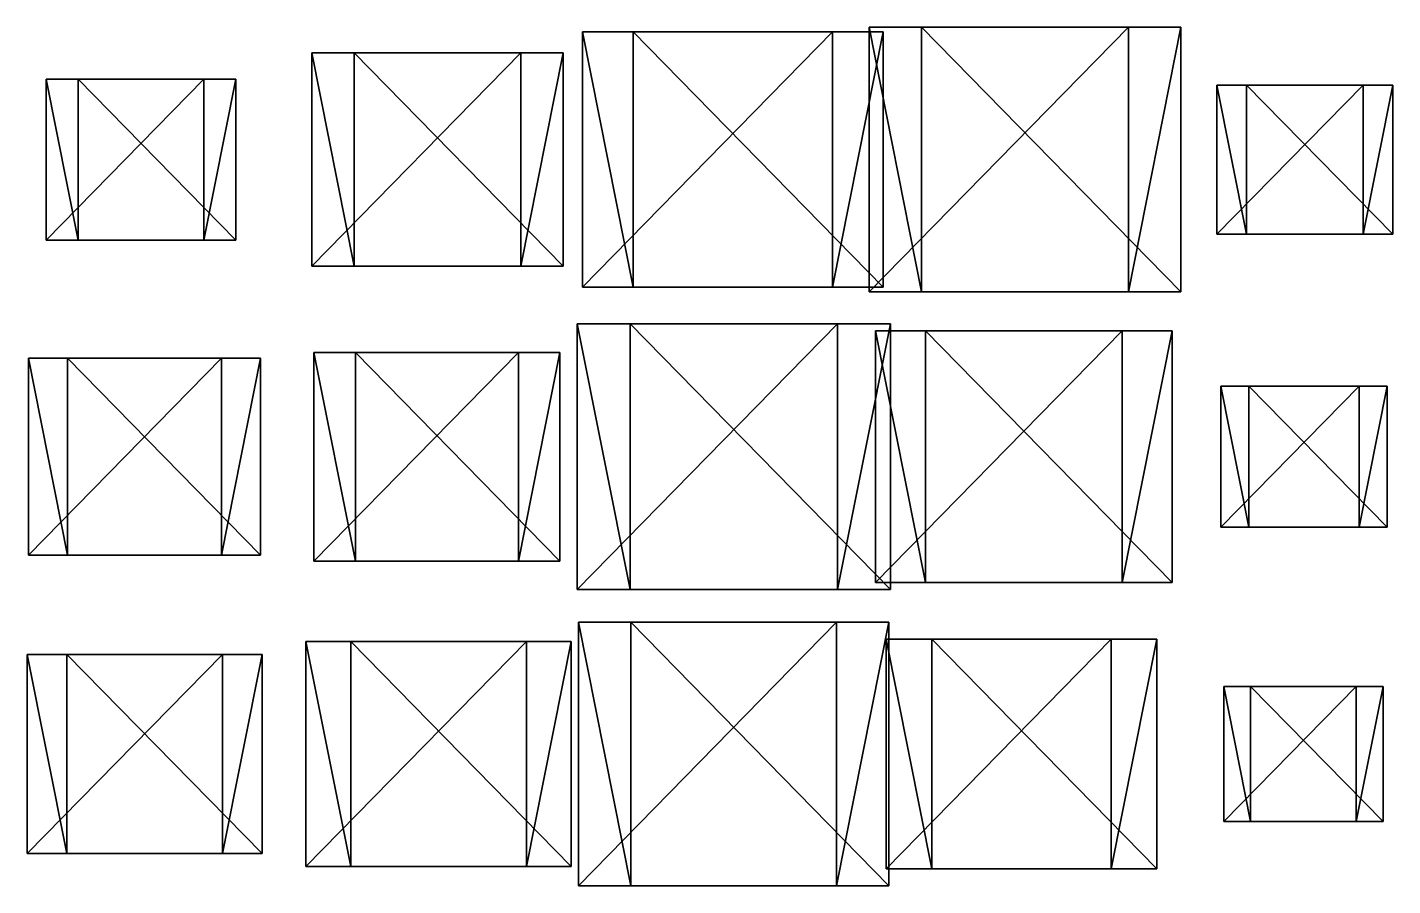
# Model space of a CAD drawing. Header units: metres. Extents: x -316 to 301, y -240 to 227.
# Drawn here: x -70.1 to 12.6, y -167 to -115 of the extents above; entities that cross this region are included whole.
import ezdxf

# ---------------------------------------------------------------- set-up
doc = ezdxf.new("R2010")
doc.units = ezdxf.units.M

msp = doc.modelspace()

# ---------------------------------------------------------------- linework, layer by layer
for points in [[(-36.49558, -130.72942, -473.16138), (-36.49558, -115.270584, -473.16138), (-21.344902, -115.270584, -476.23257), (-21.344803, -115.270485, -476.23248)], [(-33.424385, -130.72942, -458.0107), (-33.424385, -115.270584, -458.0107), (-36.49558, -115.270584, -473.16138), (-36.49548, -115.270485, -473.1613)], [(-36.49558, -115.270584, -473.16138), (-33.424385, -115.270584, -458.0107), (-18.273708, -115.270584, -461.0819), (-18.27361, -115.270485, -461.08182)], [(-18.273708, -115.270584, -461.0819), (-21.344902, -115.270584, -476.23257), (-36.49558, -115.270584, -473.16138), (-36.49548, -115.270485, -473.1613)], [(-21.344902, -115.270584, -476.23257), (-21.344902, -130.72942, -476.23257), (-36.49558, -130.72942, -473.16138), (-36.49548, -130.72931, -473.1613)], [(-36.49558, -115.270584, -473.16138), (-36.49558, -130.72942, -473.16138), (-33.424385, -130.72942, -458.0107), (-33.424286, -130.72931, -458.01062)], [(-18.273708, -130.72942, -461.0819), (-18.273708, -115.270584, -461.0819), (-33.424385, -115.270584, -458.0107), (-33.424286, -115.270485, -458.01062)], [(-33.424385, -115.270584, -458.0107), (-33.424385, -130.72942, -458.0107), (-18.273708, -130.72942, -461.0819), (-18.27361, -130.72931, -461.08182)], [(-21.344902, -130.72942, -476.23257), (-21.344902, -115.270584, -476.23257), (-18.273708, -115.270584, -461.0819), (-18.27361, -115.270485, -461.08182)], [(-18.273708, -115.270584, -461.0819), (-18.273708, -130.72942, -461.0819), (-21.344902, -130.72942, -476.23257), (-21.344803, -130.72931, -476.23248)], [(-19.131071, -131.01176, -476.68134), (-19.131071, -114.988235, -476.68134), (-3.4269462, -114.988235, -479.86472), (-3.4268463, -114.98814, -479.86462)], [(-15.947687, -131.01176, -460.9772), (-15.947687, -114.988235, -460.9772), (-19.131071, -114.988235, -476.68134), (-19.130972, -114.98814, -476.68124)], [(-19.131071, -114.988235, -476.68134), (-15.947687, -114.988235, -460.9772), (-0.2435627, -114.988235, -464.16058), (-0.2434627, -114.98814, -464.1605)], [(-0.2435627, -114.988235, -464.16058), (-3.4269462, -114.988235, -479.86472), (-19.131071, -114.988235, -476.68134), (-19.130972, -114.98814, -476.68124)], [(-3.4269462, -114.988235, -479.86472), (-3.4269462, -131.01176, -479.86472), (-19.131071, -131.01176, -476.68134), (-19.130972, -131.01166, -476.68124)], [(-19.131071, -114.988235, -476.68134), (-19.131071, -131.01176, -476.68134), (-15.947687, -131.01176, -460.9772), (-15.947587, -131.01166, -460.9771)], [(-0.2435627, -131.01176, -464.16058), (-0.2435627, -114.988235, -464.16058), (-15.947687, -114.988235, -460.9772), (-15.947587, -114.98814, -460.9771)], [(-15.947687, -114.988235, -460.9772), (-15.947687, -131.01176, -460.9772), (-0.2435627, -131.01176, -464.16058), (-0.2434627, -131.01166, -464.1605)], [(-3.4269462, -131.01176, -479.86472), (-3.4269462, -114.988235, -479.86472), (-0.2435627, -114.988235, -464.16058), (-0.2434627, -114.98814, -464.1605)], [(-0.2435627, -114.988235, -464.16058), (-0.2435627, -131.01176, -464.16058), (-3.4269462, -131.01176, -479.86472), (-3.4268463, -131.01166, -479.86462)], [(-52.891506, -129.45882, -469.83777), (-52.891506, -116.541176, -469.83777), (-40.231354, -116.541176, -472.4041), (-40.231255, -116.54108, -472.40402)], [(-50.325165, -129.45882, -457.1776), (-50.325165, -116.541176, -457.1776), (-52.891506, -116.541176, -469.83777), (-52.891407, -116.54108, -469.83768)], [(-52.891506, -116.541176, -469.83777), (-50.325165, -116.541176, -457.1776), (-37.665012, -116.541176, -459.74396), (-37.664913, -116.54108, -459.74387)], [(-37.665012, -116.541176, -459.74396), (-40.231354, -116.541176, -472.4041), (-52.891506, -116.541176, -469.83777), (-52.891407, -116.54108, -469.83768)], [(-40.231354, -116.541176, -472.4041), (-40.231354, -129.45882, -472.4041), (-52.891506, -129.45882, -469.83777), (-52.891407, -129.45871, -469.83768)], [(-52.891506, -116.541176, -469.83777), (-52.891506, -129.45882, -469.83777), (-50.325165, -129.45882, -457.1776), (-50.325066, -129.45871, -457.17752)], [(-37.665012, -129.45882, -459.74396), (-37.665012, -116.541176, -459.74396), (-50.325165, -116.541176, -457.1776), (-50.325066, -116.54108, -457.17752)], [(-50.325165, -116.541176, -457.1776), (-50.325165, -129.45882, -457.1776), (-37.665012, -129.45882, -459.74396), (-37.664913, -129.45871, -459.74387)], [(-40.231354, -129.45882, -472.4041), (-40.231354, -116.541176, -472.4041), (-37.665012, -116.541176, -459.74396), (-37.664913, -116.54108, -459.74387)], [(-37.665012, -116.541176, -459.74396), (-37.665012, -129.45882, -459.74396), (-40.231354, -129.45882, -472.4041), (-40.231255, -129.45871, -472.40402)], [(-68.97612, -127.87059, -466.57727), (-68.97612, -118.12941, -466.57727), (-59.429123, -118.12941, -468.51254), (-59.429024, -118.12931, -468.51245)], [(-67.04085, -127.87059, -457.03024), (-67.04085, -118.12941, -457.03024), (-68.97612, -118.12941, -466.57727), (-68.97602, -118.12931, -466.57718)], [(-68.97612, -118.12941, -466.57727), (-67.04085, -118.12941, -457.03024), (-57.493847, -118.12941, -458.9655), (-57.493748, -118.12931, -458.96542)], [(-57.493847, -118.12941, -458.9655), (-59.429123, -118.12941, -468.51254), (-68.97612, -118.12941, -466.57727), (-68.97602, -118.12931, -466.57718)], [(-59.429123, -118.12941, -468.51254), (-59.429123, -127.87059, -468.51254), (-68.97612, -127.87059, -466.57727), (-68.97602, -127.87049, -466.57718)], [(-68.97612, -118.12941, -466.57727), (-68.97612, -127.87059, -466.57727), (-67.04085, -127.87059, -457.03024), (-67.04075, -127.87049, -457.03015)], [(-57.493847, -127.87059, -458.9655), (-57.493847, -118.12941, -458.9655), (-67.04085, -118.12941, -457.03024), (-67.04075, -118.12931, -457.03015)], [(-67.04085, -118.12941, -457.03024), (-67.04085, -127.87059, -457.03024), (-57.493847, -127.87059, -458.9655), (-57.493748, -127.87049, -458.96542)], [(-59.429123, -127.87059, -468.51254), (-59.429123, -118.12941, -468.51254), (-57.493847, -118.12941, -458.9655), (-57.493748, -118.12931, -458.96542)], [(-57.493847, -118.12941, -458.9655), (-57.493847, -127.87059, -458.9655), (-59.429123, -127.87059, -468.51254), (-59.429024, -127.87049, -468.51245)], [(1.9345913, -127.51765, -480.95157), (1.9345913, -118.48235, -480.95157), (10.789782, -118.48235, -482.74658), (10.789882, -118.482254, -482.7465)], [(3.7296274, -127.51765, -472.09637), (3.7296274, -118.48235, -472.09637), (1.9345913, -118.48235, -480.95157), (1.9346913, -118.482254, -480.95148)], [(1.9345913, -118.48235, -480.95157), (3.7296274, -118.48235, -472.09637), (12.584818, -118.48235, -473.8914), (12.584918, -118.482254, -473.8913)], [(12.584818, -118.48235, -473.8914), (10.789782, -118.48235, -482.74658), (1.9345913, -118.48235, -480.95157), (1.9346913, -118.482254, -480.95148)], [(10.789782, -118.48235, -482.74658), (10.789782, -127.51765, -482.74658), (1.9345913, -127.51765, -480.95157), (1.9346913, -127.51755, -480.95148)], [(1.9345913, -118.48235, -480.95157), (1.9345913, -127.51765, -480.95157), (3.7296274, -127.51765, -472.09637), (3.7297273, -127.51755, -472.09628)], [(12.584818, -127.51765, -473.8914), (12.584818, -118.48235, -473.8914), (3.7296274, -118.48235, -472.09637), (3.7297273, -118.482254, -472.09628)], [(3.7296274, -118.48235, -472.09637), (3.7296274, -127.51765, -472.09637), (12.584818, -127.51765, -473.8914), (12.584918, -127.51755, -473.8913)], [(10.789782, -127.51765, -482.74658), (10.789782, -118.48235, -482.74658), (12.584818, -118.48235, -473.8914), (12.584918, -118.482254, -473.8913)], [(12.584818, -118.48235, -473.8914), (12.584818, -127.51765, -473.8914), (10.789782, -127.51765, -482.74658), (10.789882, -127.51755, -482.7465)], [(-67.04085, -127.87059, -457.03024), (-68.97612, -127.87059, -466.57727), (-59.429123, -127.87059, -468.51254), (-59.429024, -127.87049, -468.51245)], [(-59.429123, -127.87059, -468.51254), (-57.493847, -127.87059, -458.9655), (-67.04085, -127.87059, -457.03024), (-67.04075, -127.87049, -457.03015)], [(3.7296274, -127.51765, -472.09637), (1.9345913, -127.51765, -480.95157), (10.789782, -127.51765, -482.74658), (10.789882, -127.51755, -482.7465)], [(10.789782, -127.51765, -482.74658), (12.584818, -127.51765, -473.8914), (3.7296274, -127.51765, -472.09637), (3.7297273, -127.51755, -472.09628)], [(-50.325165, -129.45882, -457.1776), (-52.891506, -129.45882, -469.83777), (-40.231354, -129.45882, -472.4041), (-40.231255, -129.45871, -472.40402)], [(-40.231354, -129.45882, -472.4041), (-37.665012, -129.45882, -459.74396), (-50.325165, -129.45882, -457.1776), (-50.325066, -129.45871, -457.17752)], [(-33.424385, -130.72942, -458.0107), (-36.49558, -130.72942, -473.16138), (-21.344902, -130.72942, -476.23257), (-21.344803, -130.72931, -476.23248)], [(-21.344902, -130.72942, -476.23257), (-18.273708, -130.72942, -461.0819), (-33.424385, -130.72942, -458.0107), (-33.424286, -130.72931, -458.01062)], [(-15.947687, -131.01176, -460.9772), (-19.131071, -131.01176, -476.68134), (-3.4269462, -131.01176, -479.86472), (-3.4268463, -131.01166, -479.86462)], [(-3.4269462, -131.01176, -479.86472), (-0.2435627, -131.01176, -464.16058), (-15.947687, -131.01176, -460.9772), (-15.947587, -131.01166, -460.9771)], [(-36.806892, -149.04706, -473.0983), (-36.806892, -132.95294, -473.0983), (-21.033583, -132.95294, -476.2957), (-21.033484, -132.95284, -476.2956)], [(-33.60948, -149.04706, -457.32498), (-33.60948, -132.95294, -457.32498), (-36.806892, -132.95294, -473.0983), (-36.806793, -132.95284, -473.0982)], [(-36.806892, -132.95294, -473.0983), (-33.60948, -132.95294, -457.32498), (-17.836176, -132.95294, -460.52237), (-17.836077, -132.95284, -460.52228)], [(-17.836176, -132.95294, -460.52237), (-21.033583, -132.95294, -476.2957), (-36.806892, -132.95294, -473.0983), (-36.806793, -132.95284, -473.0982)], [(-21.033583, -132.95294, -476.2957), (-21.033583, -149.04706, -476.2957), (-36.806892, -149.04706, -473.0983), (-36.806793, -149.04695, -473.0982)], [(-36.806892, -132.95294, -473.0983), (-36.806892, -149.04706, -473.0983), (-33.60948, -149.04706, -457.32498), (-33.609383, -149.04695, -457.3249)], [(-17.836176, -149.04706, -460.52237), (-17.836176, -132.95294, -460.52237), (-33.60948, -132.95294, -457.32498), (-33.609383, -132.95284, -457.3249)], [(-33.60948, -132.95294, -457.32498), (-33.60948, -149.04706, -457.32498), (-17.836176, -149.04706, -460.52237), (-17.836077, -149.04695, -460.52228)], [(-21.033583, -149.04706, -476.2957), (-21.033583, -132.95294, -476.2957), (-17.836176, -132.95294, -460.52237), (-17.836077, -132.95284, -460.52228)], [(-17.836176, -132.95294, -460.52237), (-17.836176, -149.04706, -460.52237), (-21.033583, -149.04706, -476.2957), (-21.033484, -149.04695, -476.2956)], [(-18.750593, -148.62354, -476.75848), (-18.750593, -133.37646, -476.75848), (-3.8074603, -133.37646, -479.7876), (-3.8073604, -133.37636, -479.7875)], [(-15.72147, -148.62354, -461.81537), (-15.72147, -133.37646, -461.81537), (-18.750593, -133.37646, -476.75848), (-18.750494, -133.37636, -476.7584)], [(-18.750593, -133.37646, -476.75848), (-15.72147, -133.37646, -461.81537), (-0.7783375, -133.37646, -464.84448), (-0.77823746, -133.37636, -464.8444)], [(-0.7783375, -133.37646, -464.84448), (-3.8074603, -133.37646, -479.7876), (-18.750593, -133.37646, -476.75848), (-18.750494, -133.37636, -476.7584)], [(-3.8074603, -133.37646, -479.7876), (-3.8074603, -148.62354, -479.7876), (-18.750593, -148.62354, -476.75848), (-18.750494, -148.62343, -476.7584)], [(-18.750593, -133.37646, -476.75848), (-18.750593, -148.62354, -476.75848), (-15.72147, -148.62354, -461.81537), (-15.72137, -148.62343, -461.81528)], [(-0.7783375, -148.62354, -464.84448), (-0.7783375, -133.37646, -464.84448), (-15.72147, -133.37646, -461.81537), (-15.72137, -133.37636, -461.81528)], [(-15.72147, -133.37646, -461.81537), (-15.72147, -148.62354, -461.81537), (-0.7783375, -148.62354, -464.84448), (-0.77823746, -148.62343, -464.8444)], [(-3.8074603, -148.62354, -479.7876), (-3.8074603, -133.37646, -479.7876), (-0.7783375, -133.37646, -464.84448), (-0.77823746, -133.37636, -464.8444)], [(-0.7783375, -133.37646, -464.84448), (-0.7783375, -148.62354, -464.84448), (-3.8074603, -148.62354, -479.7876), (-3.8073604, -148.62343, -479.7875)], [(-52.753143, -147.31764, -469.8658), (-52.753143, -134.68236, -469.8658), (-40.369713, -134.68236, -472.37607), (-40.369614, -134.68225, -472.37598)], [(-50.242897, -147.31764, -457.4824), (-50.242897, -134.68236, -457.4824), (-52.753143, -134.68236, -469.8658), (-52.753044, -134.68225, -469.86572)], [(-52.753143, -134.68236, -469.8658), (-50.242897, -134.68236, -457.4824), (-37.859467, -134.68236, -459.99265), (-37.859367, -134.68225, -459.99255)], [(-37.859467, -134.68236, -459.99265), (-40.369713, -134.68236, -472.37607), (-52.753143, -134.68236, -469.8658), (-52.753044, -134.68225, -469.86572)], [(-40.369713, -134.68236, -472.37607), (-40.369713, -147.31764, -472.37607), (-52.753143, -147.31764, -469.8658), (-52.753044, -147.31754, -469.86572)], [(-52.753143, -134.68236, -469.8658), (-52.753143, -147.31764, -469.8658), (-50.242897, -147.31764, -457.4824), (-50.242798, -147.31754, -457.4823)], [(-37.859467, -147.31764, -459.99265), (-37.859467, -134.68236, -459.99265), (-50.242897, -134.68236, -457.4824), (-50.242798, -134.68225, -457.4823)], [(-50.242897, -134.68236, -457.4824), (-50.242897, -147.31764, -457.4824), (-37.859467, -147.31764, -459.99265), (-37.859367, -147.31754, -459.99255)], [(-40.369713, -147.31764, -472.37607), (-40.369713, -134.68236, -472.37607), (-37.859467, -134.68236, -459.99265), (-37.859367, -134.68225, -459.99255)], [(-37.859467, -134.68236, -459.99265), (-37.859467, -147.31764, -459.99265), (-40.369713, -147.31764, -472.37607), (-40.369614, -147.31754, -472.37598)], [(-70.04842, -146.9647, -466.3599), (-70.04842, -135.0353, -466.3599), (-58.356804, -135.0353, -468.72992), (-58.356705, -135.03519, -468.72983)], [(-67.67841, -146.9647, -454.66827), (-67.67841, -135.0353, -454.66827), (-70.04842, -135.0353, -466.3599), (-70.048325, -135.03519, -466.3598)], [(-70.04842, -135.0353, -466.3599), (-67.67841, -135.0353, -454.66827), (-55.986794, -135.0353, -457.0383), (-55.986694, -135.03519, -457.0382)], [(-55.986794, -135.0353, -457.0383), (-58.356804, -135.0353, -468.72992), (-70.04842, -135.0353, -466.3599), (-70.048325, -135.03519, -466.3598)], [(-58.356804, -135.0353, -468.72992), (-58.356804, -146.9647, -468.72992), (-70.04842, -146.9647, -466.3599), (-70.048325, -146.9646, -466.3598)], [(-70.04842, -135.0353, -466.3599), (-70.04842, -146.9647, -466.3599), (-67.67841, -146.9647, -454.66827), (-67.678314, -146.9646, -454.66818)], [(-55.986794, -146.9647, -457.0383), (-55.986794, -135.0353, -457.0383), (-67.67841, -135.0353, -454.66827), (-67.678314, -135.03519, -454.66818)], [(-67.67841, -135.0353, -454.66827), (-67.67841, -146.9647, -454.66827), (-55.986794, -146.9647, -457.0383), (-55.986694, -146.9646, -457.0382)], [(-58.356804, -146.9647, -468.72992), (-58.356804, -135.0353, -468.72992), (-55.986794, -135.0353, -457.0383), (-55.986694, -135.03519, -457.0382)], [(-55.986794, -135.0353, -457.0383), (-55.986794, -146.9647, -457.0383), (-58.356804, -146.9647, -468.72992), (-58.356705, -146.9646, -468.72983)], [(2.1767364, -145.27058, -481.00067), (2.1767364, -136.72942, -481.00067), (10.547659, -136.72942, -482.69754), (10.547759, -136.72931, -482.69745)], [(3.8736062, -145.27058, -472.62973), (3.8736062, -136.72942, -472.62973), (2.1767364, -136.72942, -481.00067), (2.1768363, -136.72931, -481.00058)], [(2.1767364, -136.72942, -481.00067), (3.8736062, -136.72942, -472.62973), (12.244528, -136.72942, -474.3266), (12.244628, -136.72931, -474.3265)], [(12.244528, -136.72942, -474.3266), (10.547659, -136.72942, -482.69754), (2.1767364, -136.72942, -481.00067), (2.1768363, -136.72931, -481.00058)], [(10.547659, -136.72942, -482.69754), (10.547659, -145.27058, -482.69754), (2.1767364, -145.27058, -481.00067), (2.1768363, -145.27048, -481.00058)], [(2.1767364, -136.72942, -481.00067), (2.1767364, -145.27058, -481.00067), (3.8736062, -145.27058, -472.62973), (3.873706, -145.27048, -472.62964)], [(12.244528, -145.27058, -474.3266), (12.244528, -136.72942, -474.3266), (3.8736062, -136.72942, -472.62973), (3.873706, -136.72931, -472.62964)], [(3.8736062, -136.72942, -472.62973), (3.8736062, -145.27058, -472.62973), (12.244528, -145.27058, -474.3266), (12.244628, -145.27048, -474.3265)], [(10.547659, -145.27058, -482.69754), (10.547659, -136.72942, -482.69754), (12.244528, -136.72942, -474.3266), (12.244628, -136.72931, -474.3265)], [(12.244528, -136.72942, -474.3266), (12.244528, -145.27058, -474.3266), (10.547659, -145.27058, -482.69754), (10.547759, -145.27048, -482.69745)], [(3.8736062, -145.27058, -472.62973), (2.1767364, -145.27058, -481.00067), (10.547659, -145.27058, -482.69754), (10.547759, -145.27048, -482.69745)], [(10.547659, -145.27058, -482.69754), (12.244528, -145.27058, -474.3266), (3.8736062, -145.27058, -472.62973), (3.873706, -145.27048, -472.62964)], [(-67.67841, -146.9647, -454.66827), (-70.04842, -146.9647, -466.3599), (-58.356804, -146.9647, -468.72992), (-58.356705, -146.9646, -468.72983)], [(-58.356804, -146.9647, -468.72992), (-55.986794, -146.9647, -457.0383), (-67.67841, -146.9647, -454.66827), (-67.678314, -146.9646, -454.66818)], [(-50.242897, -147.31764, -457.4824), (-52.753143, -147.31764, -469.8658), (-40.369713, -147.31764, -472.37607), (-40.369614, -147.31754, -472.37598)], [(-40.369713, -147.31764, -472.37607), (-37.859467, -147.31764, -459.99265), (-50.242897, -147.31764, -457.4824), (-50.242798, -147.31754, -457.4823)], [(-15.72147, -148.62354, -461.81537), (-18.750593, -148.62354, -476.75848), (-3.8074603, -148.62354, -479.7876), (-3.8073604, -148.62343, -479.7875)], [(-3.8074603, -148.62354, -479.7876), (-0.7783375, -148.62354, -464.84448), (-15.72147, -148.62354, -461.81537), (-15.72137, -148.62343, -461.81528)], [(-33.60948, -149.04706, -457.32498), (-36.806892, -149.04706, -473.0983), (-21.033583, -149.04706, -476.2957), (-21.033484, -149.04695, -476.2956)], [(-21.033583, -149.04706, -476.2957), (-17.836176, -149.04706, -460.52237), (-33.60948, -149.04706, -457.32498), (-33.609383, -149.04695, -457.3249)], [(-36.737694, -166.97647, -473.1123), (-36.737694, -151.02353, -473.1123), (-21.102749, -151.02353, -476.28168), (-21.10265, -151.02342, -476.2816)], [(-33.568333, -166.97647, -457.47736), (-33.568333, -151.02353, -457.47736), (-36.737694, -151.02353, -473.1123), (-36.737595, -151.02342, -473.1122)], [(-36.737694, -151.02353, -473.1123), (-33.568333, -151.02353, -457.47736), (-17.933388, -151.02353, -460.64673), (-17.933289, -151.02342, -460.64664)], [(-17.933388, -151.02353, -460.64673), (-21.102749, -151.02353, -476.28168), (-36.737694, -151.02353, -473.1123), (-36.737595, -151.02342, -473.1122)], [(-21.102749, -151.02353, -476.28168), (-21.102749, -166.97647, -476.28168), (-36.737694, -166.97647, -473.1123), (-36.737595, -166.97636, -473.1122)], [(-36.737694, -151.02353, -473.1123), (-36.737694, -166.97647, -473.1123), (-33.568333, -166.97647, -457.47736), (-33.568233, -166.97636, -457.47726)], [(-17.933388, -166.97647, -460.64673), (-17.933388, -151.02353, -460.64673), (-33.568333, -151.02353, -457.47736), (-33.568233, -151.02342, -457.47726)], [(-33.568333, -151.02353, -457.47736), (-33.568333, -166.97647, -457.47736), (-17.933388, -166.97647, -460.64673), (-17.933289, -166.97636, -460.64664)], [(-21.102749, -166.97647, -476.28168), (-21.102749, -151.02353, -476.28168), (-17.933388, -151.02353, -460.64673), (-17.933289, -151.02342, -460.64664)], [(-17.933388, -151.02353, -460.64673), (-17.933388, -166.97647, -460.64673), (-21.102749, -166.97647, -476.28168), (-21.10265, -166.97636, -476.2816)], [(-18.093357, -165.95294, -476.8917), (-18.093357, -152.04706, -476.8917), (-4.464665, -152.04706, -479.65436), (-4.464565, -152.04695, -479.65427)], [(-15.330685, -165.95294, -463.263), (-15.330685, -152.04706, -463.263), (-18.093357, -152.04706, -476.8917), (-18.093258, -152.04695, -476.8916)], [(-18.093357, -152.04706, -476.8917), (-15.330685, -152.04706, -463.263), (-1.701992, -152.04706, -466.02567), (-1.701892, -152.04695, -466.02557)], [(-1.701992, -152.04706, -466.02567), (-4.464665, -152.04706, -479.65436), (-18.093357, -152.04706, -476.8917), (-18.093258, -152.04695, -476.8916)], [(-4.464665, -152.04706, -479.65436), (-4.464665, -165.95294, -479.65436), (-18.093357, -165.95294, -476.8917), (-18.093258, -165.95284, -476.8916)], [(-18.093357, -152.04706, -476.8917), (-18.093357, -165.95294, -476.8917), (-15.330685, -165.95294, -463.263), (-15.330585, -165.95284, -463.2629)], [(-1.701992, -165.95294, -466.02567), (-1.701992, -152.04706, -466.02567), (-15.330685, -152.04706, -463.263), (-15.330585, -152.04695, -463.2629)], [(-15.330685, -152.04706, -463.263), (-15.330685, -165.95294, -463.263), (-1.701992, -165.95294, -466.02567), (-1.701892, -165.95284, -466.02557)], [(-4.464665, -165.95294, -479.65436), (-4.464665, -152.04706, -479.65436), (-1.701992, -152.04706, -466.02567), (-1.701892, -152.04695, -466.02557)], [(-1.701992, -152.04706, -466.02567), (-1.701992, -165.95294, -466.02567), (-4.464665, -165.95294, -479.65436), (-4.464565, -165.95284, -479.65427)], [(-70.11762, -165.0353, -466.3459), (-70.11762, -152.9647, -466.3459), (-58.28764, -152.9647, -468.74393), (-58.28754, -152.9646, -468.74384)], [(-67.71957, -165.0353, -454.5159), (-67.71957, -152.9647, -454.5159), (-70.11762, -152.9647, -466.3459), (-70.11752, -152.9646, -466.3458)], [(-70.11762, -152.9647, -466.3459), (-67.71957, -152.9647, -454.5159), (-55.889584, -152.9647, -456.91394), (-55.889484, -152.9646, -456.91385)], [(-55.889584, -152.9647, -456.91394), (-58.28764, -152.9647, -468.74393), (-70.11762, -152.9647, -466.3459), (-70.11752, -152.9646, -466.3458)], [(-58.28764, -152.9647, -468.74393), (-58.28764, -165.0353, -468.74393), (-70.11762, -165.0353, -466.3459), (-70.11752, -165.03519, -466.3458)], [(-70.11762, -152.9647, -466.3459), (-70.11762, -165.0353, -466.3459), (-67.71957, -165.0353, -454.5159), (-67.71947, -165.03519, -454.5158)], [(-55.889584, -165.0353, -456.91394), (-55.889584, -152.9647, -456.91394), (-67.71957, -152.9647, -454.5159), (-67.71947, -152.9646, -454.5158)], [(-67.71957, -152.9647, -454.5159), (-67.71957, -165.0353, -454.5159), (-55.889584, -165.0353, -456.91394), (-55.889484, -165.03519, -456.91385)], [(-58.28764, -165.0353, -468.74393), (-58.28764, -152.9647, -468.74393), (-55.889584, -152.9647, -456.91394), (-55.889484, -152.9646, -456.91385)], [(-55.889584, -152.9647, -456.91394), (-55.889584, -165.0353, -456.91394), (-58.28764, -165.0353, -468.74393), (-58.28754, -165.03519, -468.74384)], [(-53.237404, -165.81177, -469.76764), (-53.237404, -152.18823, -469.76764), (-39.885437, -152.18823, -472.4742), (-39.885338, -152.18813, -472.47412)], [(-50.530823, -165.81177, -456.41568), (-50.530823, -152.18823, -456.41568), (-53.237404, -152.18823, -469.76764), (-53.237305, -152.18813, -469.76755)], [(-53.237404, -152.18823, -469.76764), (-50.530823, -152.18823, -456.41568), (-37.178856, -152.18823, -459.12225), (-37.178757, -152.18813, -459.12216)], [(-37.178856, -152.18823, -459.12225), (-39.885437, -152.18823, -472.4742), (-53.237404, -152.18823, -469.76764), (-53.237305, -152.18813, -469.76755)], [(-39.885437, -152.18823, -472.4742), (-39.885437, -165.81177, -472.4742), (-53.237404, -165.81177, -469.76764), (-53.237305, -165.81166, -469.76755)], [(-53.237404, -152.18823, -469.76764), (-53.237404, -165.81177, -469.76764), (-50.530823, -165.81177, -456.41568), (-50.530724, -165.81166, -456.4156)], [(-37.178856, -165.81177, -459.12225), (-37.178856, -152.18823, -459.12225), (-50.530823, -152.18823, -456.41568), (-50.530724, -152.18813, -456.4156)], [(-50.530823, -152.18823, -456.41568), (-50.530823, -165.81177, -456.41568), (-37.178856, -165.81177, -459.12225), (-37.178757, -165.81166, -459.12216)], [(-39.885437, -165.81177, -472.4742), (-39.885437, -152.18823, -472.4742), (-37.178856, -152.18823, -459.12225), (-37.178757, -152.18813, -459.12216)], [(-37.178856, -152.18823, -459.12225), (-37.178856, -165.81177, -459.12225), (-39.885437, -165.81177, -472.4742), (-39.885338, -165.81166, -472.47412)], [(2.3496842, -163.09412, -481.0357), (2.3496842, -154.90588, -481.0357), (10.374701, -154.90588, -482.66248), (10.374801, -154.90578, -482.66238)], [(3.9764352, -163.09412, -473.01068), (3.9764352, -154.90588, -473.01068), (2.3496842, -154.90588, -481.0357), (2.3497841, -154.90578, -481.0356)], [(2.3496842, -154.90588, -481.0357), (3.9764352, -154.90588, -473.01068), (12.0014515, -154.90588, -474.63745), (12.001552, -154.90578, -474.63736)], [(12.0014515, -154.90588, -474.63745), (10.374701, -154.90588, -482.66248), (2.3496842, -154.90588, -481.0357), (2.3497841, -154.90578, -481.0356)], [(10.374701, -154.90588, -482.66248), (10.374701, -163.09412, -482.66248), (2.3496842, -163.09412, -481.0357), (2.3497841, -163.09401, -481.0356)], [(2.3496842, -154.90588, -481.0357), (2.3496842, -163.09412, -481.0357), (3.9764352, -163.09412, -473.01068), (3.976535, -163.09401, -473.0106)], [(12.0014515, -163.09412, -474.63745), (12.0014515, -154.90588, -474.63745), (3.9764352, -154.90588, -473.01068), (3.976535, -154.90578, -473.0106)], [(3.9764352, -154.90588, -473.01068), (3.9764352, -163.09412, -473.01068), (12.0014515, -163.09412, -474.63745), (12.001552, -163.09401, -474.63736)], [(10.374701, -163.09412, -482.66248), (10.374701, -154.90588, -482.66248), (12.0014515, -154.90588, -474.63745), (12.001552, -154.90578, -474.63736)], [(12.0014515, -154.90588, -474.63745), (12.0014515, -163.09412, -474.63745), (10.374701, -163.09412, -482.66248), (10.374801, -163.09401, -482.66238)], [(3.9764352, -163.09412, -473.01068), (2.3496842, -163.09412, -481.0357), (10.374701, -163.09412, -482.66248), (10.374801, -163.09401, -482.66238)], [(10.374701, -163.09412, -482.66248), (12.0014515, -163.09412, -474.63745), (3.9764352, -163.09412, -473.01068), (3.976535, -163.09401, -473.0106)], [(-67.71957, -165.0353, -454.5159), (-70.11762, -165.0353, -466.3459), (-58.28764, -165.0353, -468.74393), (-58.28754, -165.03519, -468.74384)], [(-58.28764, -165.0353, -468.74393), (-55.889584, -165.0353, -456.91394), (-67.71957, -165.0353, -454.5159), (-67.71947, -165.03519, -454.5158)], [(-50.530823, -165.81177, -456.41568), (-53.237404, -165.81177, -469.76764), (-39.885437, -165.81177, -472.4742), (-39.885338, -165.81166, -472.47412)], [(-39.885437, -165.81177, -472.4742), (-37.178856, -165.81177, -459.12225), (-50.530823, -165.81177, -456.41568), (-50.530724, -165.81166, -456.4156)], [(-15.330685, -165.95294, -463.263), (-18.093357, -165.95294, -476.8917), (-4.464665, -165.95294, -479.65436), (-4.464565, -165.95284, -479.65427)], [(-4.464665, -165.95294, -479.65436), (-1.701992, -165.95294, -466.02567), (-15.330685, -165.95294, -463.263), (-15.330585, -165.95284, -463.2629)], [(-33.568333, -166.97647, -457.47736), (-36.737694, -166.97647, -473.1123), (-21.102749, -166.97647, -476.28168), (-21.10265, -166.97636, -476.2816)], [(-21.102749, -166.97647, -476.28168), (-17.933388, -166.97647, -460.64673), (-33.568333, -166.97647, -457.47736), (-33.568233, -166.97636, -457.47726)]]:
    msp.add_3dface(points)

doc.saveas('drawing.dxf')
